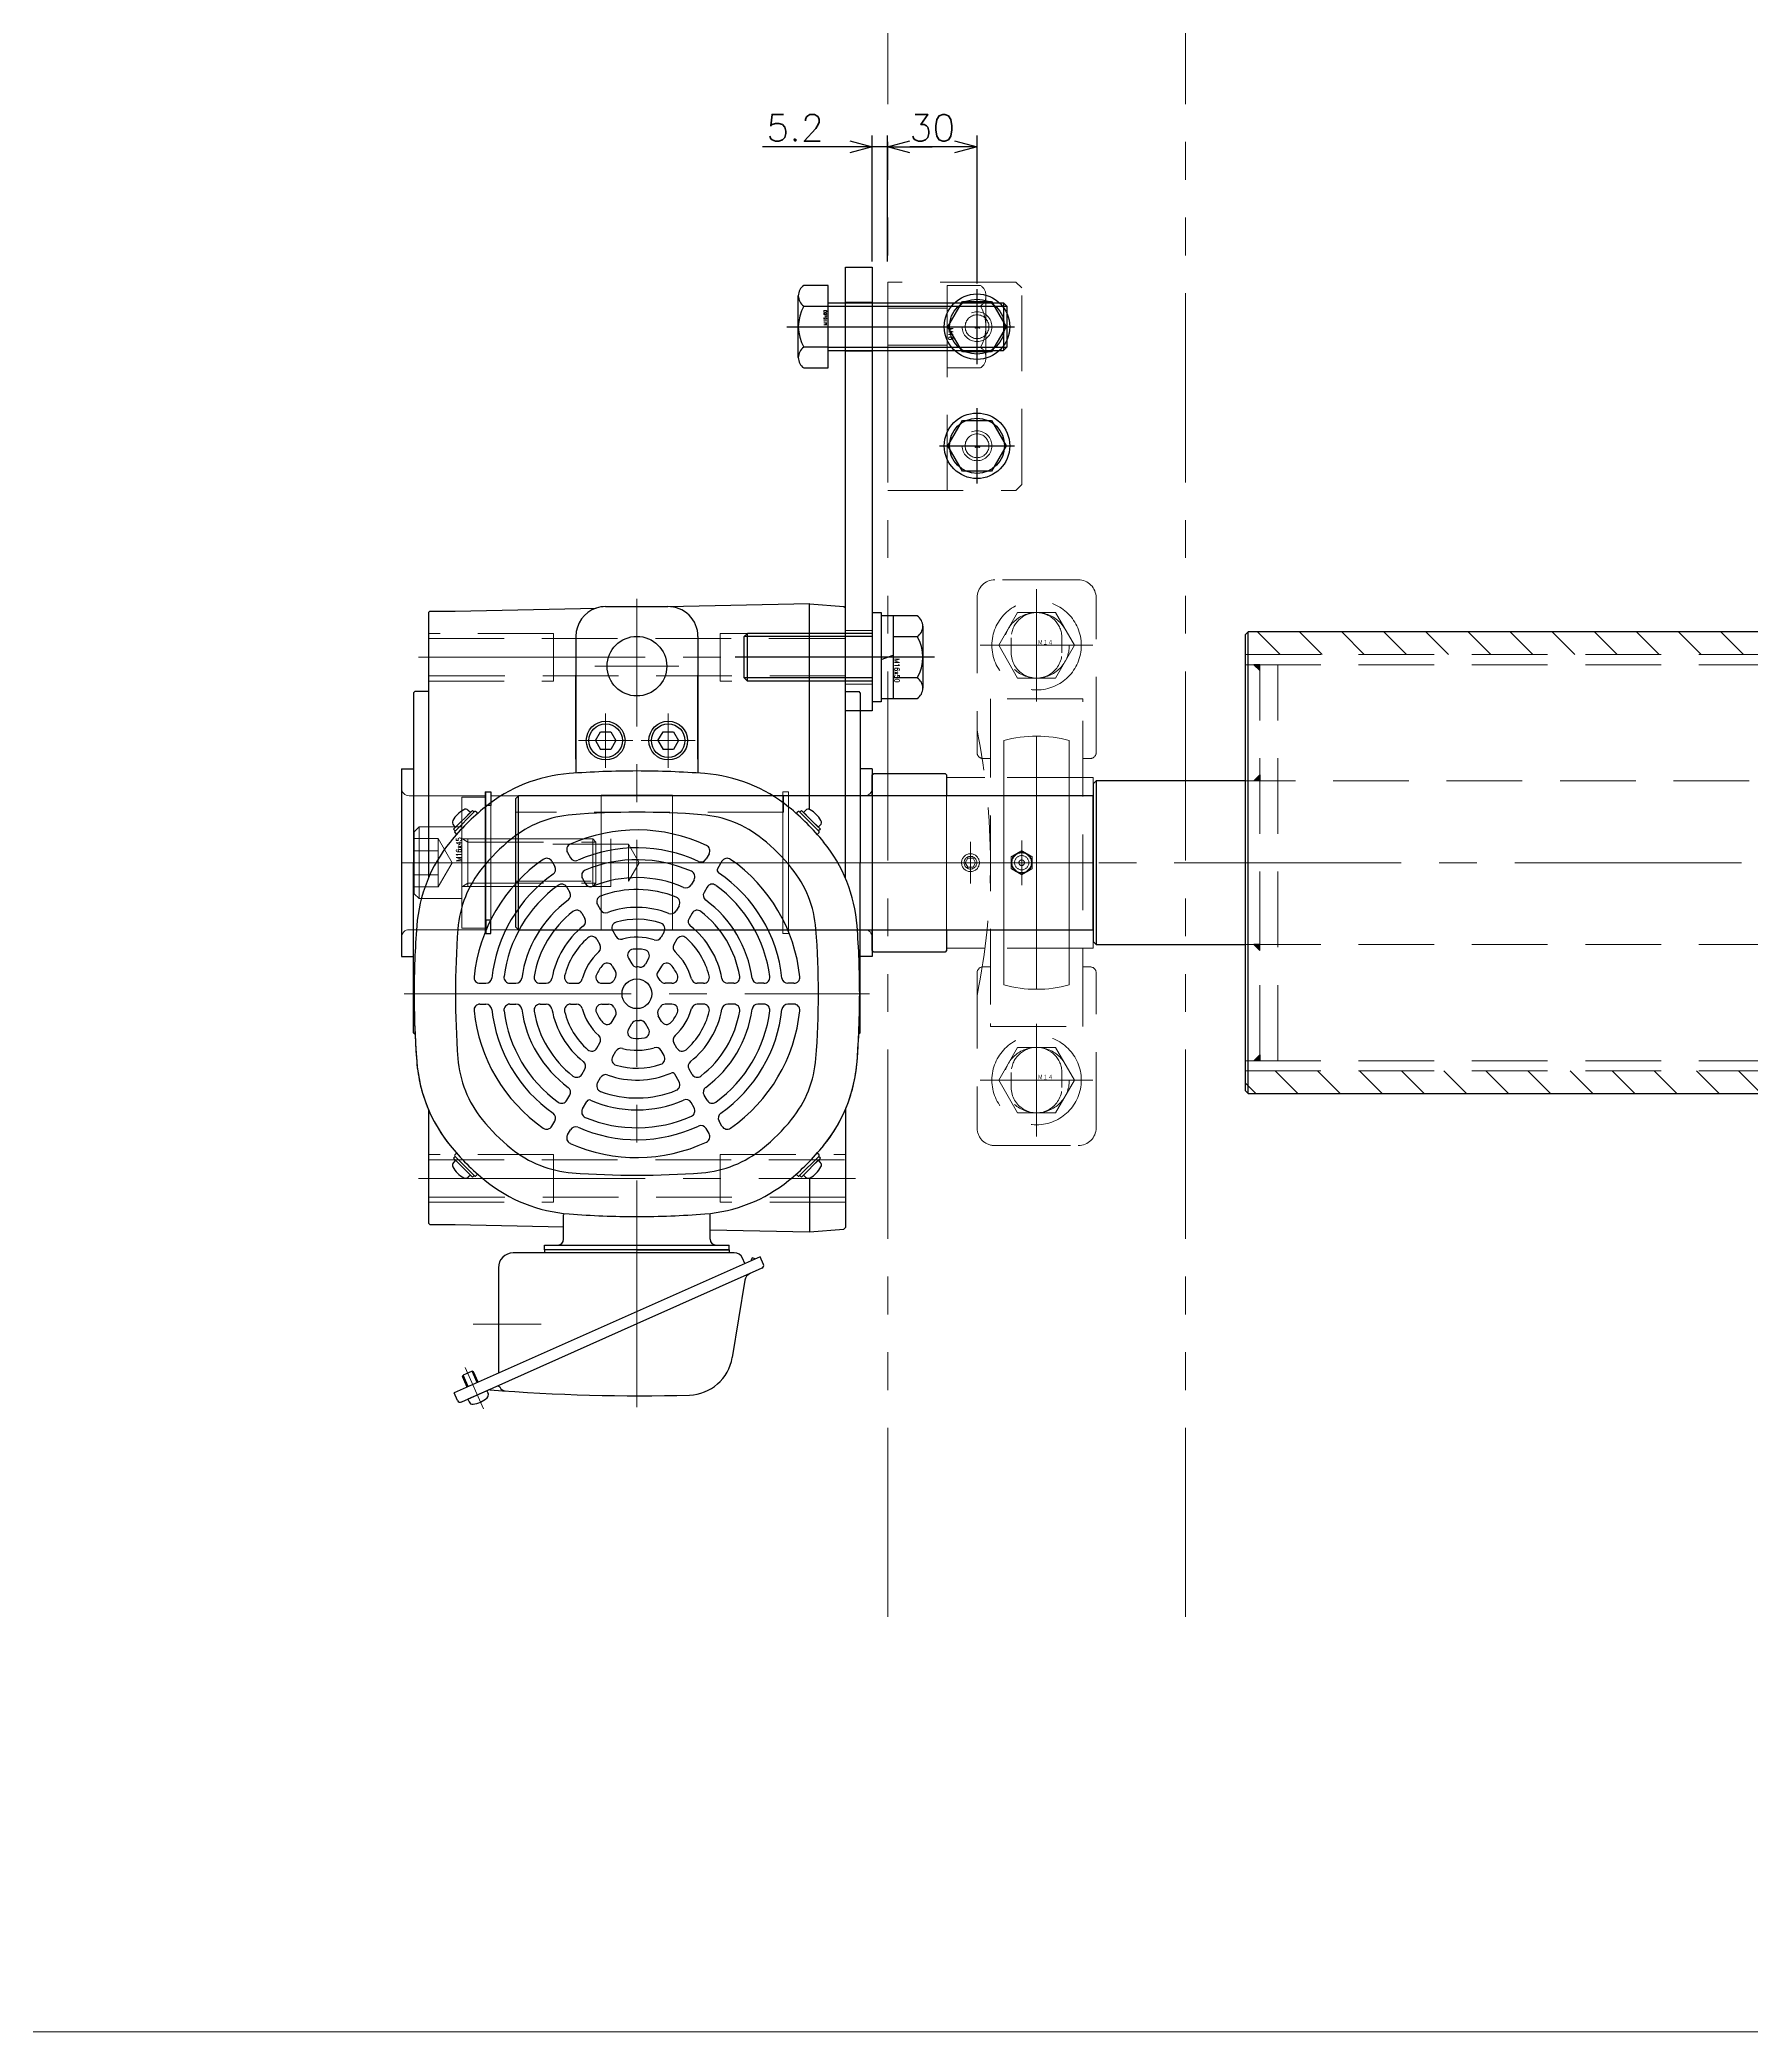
# Model space of a CAD drawing. Header units: millimetres. Extents: x -8731 to 85711, y -14522 to 31379.
# Drawn here: x 36367 to 36942, y -3606 to -2937 of the extents above; entities that cross this region are included whole.
import ezdxf

# ---------------------------------------------------------------- set-up
doc = ezdxf.new("R2010")
doc.units = ezdxf.units.MM
doc.header["$LTSCALE"] = 4
doc.header["$PDMODE"] = 99
doc.header["$PDSIZE"] = 1
for name, pattern in [('CENTER2', [28.575, 19.05, -3.175, 3.175, -3.175]), ('HIDDEN', [9.525, 6.35, -3.175]), ('PHANTOM2', [31.75, 15.875, -3.175, 3.175, -3.175, 3.175, -3.175])]:
    doc.linetypes.add(name, pattern=pattern)
for name, color, linetype, lineweight in [('04_HIDDEN', 2, 'HIDDEN', 13), ('05_CENTER', 4, 'CENTER2', 13), ('06_PHANTOM', 2, 'PHANTOM2', 13), ('08_DIM', 3, 'Continuous', 13)]:
    doc.layers.add(name, color=color, linetype=linetype, lineweight=lineweight)
doc.layers.add('10_DRAFT', color=8, linetype='Continuous', lineweight=0, plot=False)
doc.styles.add('KANJI0', font='txt.shx', dxfattribs={"width": 0.9, "height": 30, "bigfont": 'bigfont'})
doc.styles.add('KSS_TXT', font='txt.shx', dxfattribs={"bigfont": 'extfont2.shx'})
doc.styles.add('KSS_TXT_L', font='txt.shx', dxfattribs={"height": 9, "bigfont": 'extfont2.shx'})
doc.dimstyles.new('KSS_DIM', dxfattribs={"dimscale": 3, "dimtxt": 3, "dimasz": 2.5, "dimexe": 1.25, "dimexo": 0.625, "dimtad": 1, "dimdsep": 46, "dimtxsty": 'KSS_TXT', "dimblk": 'OPEN30', "dimcen": 0, "dimazin": 2, "dimtfac": 0.75, "dimtmove": 0, "dimatfit": 3, "dimldrblk": 'OPEN30', "dimfxl": 1, "dimtolj": 1, "dimarcsym": 0})
pattern_1 = [(45, (-37378.324, 1191.48), (-7.0710678, 7.0710678), [])]

# ---------------------------------------------------------------- blocks, each defined once
blk = doc.blocks.new('GM-SHYM-RH 0.75kW、1／240d_1_1_1')
at = {"color": 0}
for p, q in [((-68.67, 86), (-21, 87)), ((-21, 17.89), (-21, 87)), ((-149, 84), (-148.5, 84.5)), ((-149, 84), (-149, -5.13)), ((-148.5, 84.5), (-140, 84.5)), ((-140, 84.5), (-92.64, 85.5)), ((-89.5, 86), (-68.6, 86)), ((-21, 86.96), (-9.5, 86.08)), ((-9.5, 86.08), (-9, 85.54)), ((-9.5, 86.08), (-9, 85.54)), ((-9, -5.13), (-9, 85.54)), ((-99.5, 76), (-99.5, 30.1)), ((-58.5, 76), (-58.5, 30.1)), ((-99.5, 34.74), (-99.5, 63)), ((-58.5, 34.74), (-58.5, 63)), ((-154, 57.1), (-153.6, 57.5)), ((-154, 57.1), (-154, 0)), ((-149, 57.5), (-153.6, 57.5)), ((-9, 57.5), (-4.4, 57.5)), ((-4, 57.1), (-4.4, 57.5)), ((-4, 57.1), (-4, 0)), ((-92.96, 41), (-91.23, 44)), ((-92.96, 41), (-91.23, 38)), ((-91.23, 44), (-87.77, 44)), ((-87.77, 44), (-86.04, 41)), ((-86.04, 41), (-87.77, 38)), ((-71.96, 41), (-70.23, 44)), ((-71.96, 41), (-70.23, 38)), ((-70.23, 44), (-66.77, 44)), ((-66.77, 44), (-65.04, 41)), ((-65.04, 41), (-66.77, 38)), ((-87.77, 38), (-91.23, 38)), ((-66.77, 38), (-70.23, 38)), ((-158, 31.5), (-154, 31.5)), ((-158, 31.5), (-158, -31.5)), ((0, 31.5), (-4, 31.5)), ((0, 31.5), (0, -31.5)), ((-140.16, 10.52), (-133.52, 17.17)), ((-134.93, 16.88), (-139.88, 11.93)), ((-134.93, 16.88), (-139.88, 11.93)), ((-135.89, 15.93), (-134.22, 17.59)), ((-134.93, 16.88), (-135.62, 17.58)), ((-134.22, 17.59), (-133.66, 17.03)), ((-133.09, 17.17), (-132.49, 16.56)), ((-24.91, 17.17), (-25.51, 16.56)), ((-17.84, 10.52), (-24.48, 17.17)), ((-23.77, 17.59), (-24.34, 17.03)), ((-22.11, 15.93), (-23.77, 17.59)), ((-23.07, 16.88), (-22.38, 17.58)), ((-23.07, 16.88), (-18.12, 11.93)), ((-23.07, 16.88), (-18.12, 11.93)), ((-138.93, 12.89), (-140.59, 11.23)), ((-140.59, 11.23), (-140.02, 10.66)), ((-139.88, 11.93), (-140.57, 12.63)), ((-140.16, 10.1), (-139.56, 9.49)), ((-19.07, 12.89), (-17.41, 11.23)), ((-17.84, 10.1), (-18.44, 9.49)), ((-18.12, 11.93), (-17.43, 12.63)), ((-17.41, 11.23), (-17.98, 10.66)), ((-154, -57.1), (-154, 0)), ((-107.57, 0.49), (-106.57, -1.25)), ((-102.33, 3.4), (-101.32, 1.66)), ((-54.76, 2.99), (-55.76, 1.25)), ((-50.43, 0.49), (-51.9, -2.05)), ((-4, -57.1), (-4, 0)), ((-97.29, -5.31), (-96.28, -7.06)), ((-59.78, -5.71), (-60.79, -7.46)), ((-102.55, -8.21), (-101.54, -9.96)), ((-55.45, -8.21), (-56.46, -9.96)), ((-97.51, -16.94), (-96.5, -18.69)), ((-92.24, -14.07), (-91.22, -15.83)), ((-64.82, -14.44), (-65.83, -16.19)), ((-60.49, -16.94), (-61.5, -18.69)), ((-92.44, -25.71), (-91.42, -27.48)), ((-87.14, -22.91), (-86.1, -24.7)), ((-69.89, -23.21), (-70.91, -24.98)), ((-65.56, -25.71), (-66.58, -27.48)), ((-158, -31.5), (-154, -31.5)), ((-81.86, -32.05), (-80.73, -34)), ((-75.07, -32.19), (-76.15, -34.06)), ((0, -31.5), (-4, -31.5)), ((-87.26, -34.69), (-86.18, -36.56)), ((-70.74, -34.69), (-72.15, -37.14)), ((-131.71, -40.5), (-129.7, -40.5)), ((-121.65, -40.5), (-119.63, -40.5)), ((-111.54, -40.5), (-109.51, -40.5)), ((-101.33, -40.5), (-99.27, -40.5)), ((-90.78, -40.5), (-88.53, -40.5)), ((-67.22, -40.5), (-69.47, -40.5)), ((-56.67, -40.5), (-58.73, -40.5)), ((-46.46, -40.5), (-48.49, -40.5)), ((-36.35, -40.5), (-38.37, -40.5)), ((-26.29, -40.5), (-28.3, -40.5)), ((-131.71, -47.5), (-129.7, -47.5)), ((-121.65, -47.5), (-119.63, -47.5)), ((-111.54, -47.5), (-109.51, -47.5)), ((-101.33, -47.5), (-99.27, -47.5)), ((-90.78, -47.5), (-88.53, -47.5)), ((-87.26, -53.31), (-86.18, -51.44)), ((-70.74, -53.31), (-71.82, -51.44)), ((-67.22, -47.5), (-69.47, -47.5)), ((-56.67, -47.5), (-58.73, -47.5)), ((-46.46, -47.5), (-48.49, -47.5)), ((-36.35, -47.5), (-38.37, -47.5)), ((-26.29, -47.5), (-28.3, -47.5)), ((-154, -57.1), (-153.6, -57.5)), ((-153.5, -57.5), (-153.6, -57.5)), ((-81.86, -55.95), (-80.73, -54)), ((-75.07, -55.81), (-76.15, -53.94)), ((-4.5, -57.5), (-4.4, -57.5)), ((-4, -57.1), (-4.4, -57.5)), ((-92.44, -62.28), (-91.42, -60.51)), ((-87.14, -65.09), (-86.1, -63.3)), ((-69.89, -64.78), (-70.91, -63.01)), ((-65.56, -62.28), (-66.58, -60.51)), ((-97.51, -71.06), (-96.5, -69.31)), ((-92.24, -73.93), (-91.22, -72.17)), ((-64.82, -73.56), (-66.27, -71.05)), ((-60.49, -71.06), (-61.5, -69.31)), ((-102.55, -79.78), (-101.54, -78.04)), ((-97.29, -82.68), (-95.84, -80.17)), ((-55.45, -79.78), (-56.46, -78.04)), ((-149, -82.87), (-149, -121)), ((-107.57, -88.48), (-106.57, -86.74)), ((-59.78, -82.28), (-60.79, -80.54)), ((-50.43, -88.48), (-51.43, -86.74)), ((-9, -82.87), (-9, -122.54)), ((-102.33, -91.4), (-101.32, -89.66)), ((-54.76, -90.98), (-55.76, -89.24)), ((-140.59, -99.22), (-140.02, -98.66)), ((-138.93, -100.88), (-140.59, -99.22)), ((-139.88, -99.93), (-140.57, -100.62)), ((-140.16, -98.09), (-139.56, -97.49)), ((-140.16, -98.52), (-133.52, -105.16)), ((-134.93, -104.88), (-139.88, -99.93)), ((-134.93, -104.88), (-139.88, -99.93)), ((-17.84, -98.52), (-24.48, -105.16)), ((-23.07, -104.88), (-18.12, -99.93)), ((-23.07, -104.88), (-18.12, -99.93)), ((-19.07, -100.88), (-17.41, -99.22)), ((-17.84, -98.09), (-18.44, -97.49)), ((-18.12, -99.93), (-17.43, -100.62)), ((-17.41, -99.22), (-17.98, -98.66)), ((-135.89, -103.93), (-134.22, -105.59)), ((-134.93, -104.88), (-135.62, -105.57)), ((-134.22, -105.59), (-133.66, -105.02)), ((-133.09, -105.16), (-132.49, -104.56)), ((-24.91, -105.16), (-25.51, -104.56)), ((-23.77, -105.59), (-24.34, -105.02)), ((-22.11, -103.93), (-23.77, -105.59)), ((-23.07, -104.88), (-22.38, -105.57)), ((-21, -105.88), (-21, -124)), ((-103.6, -126.4), (-103.6, -118.2)), ((-54.4, -126.4), (-54.4, -118.2)), ((-149, -121), (-148.5, -121.5)), ((-148.5, -121.5), (-140, -121.5)), ((-140, -121.5), (-103.6, -122.26)), ((-54.4, -123.3), (-21, -124)), ((-21, -123.96), (-9.5, -123.07)), ((-9, -122.54), (-9.5, -123.07)), ((-9, -122.54), (-9.5, -123.07)), ((-37.65, -132.3), (-140.33, -178.02)), ((-46.31, -131), (-120.5, -131)), ((-110, -128.4), (-48, -128.4)), ((-110, -130), (-110, -128.4)), ((-79, -130), (-110, -130)), ((-110, -130), (-110, -131)), ((-48, -130), (-110, -130)), ((-79, -130), (-48, -130)), ((-48, -130), (-48, -128.4)), ((-48, -130), (-48, -131)), ((-42.76, -134.58), (-43.57, -132.78)), ((-40.34, -132.63), (-40.66, -133.37)), ((-40.34, -133.5), (-40.66, -133.37)), ((-39.34, -133.06), (-40.34, -132.63)), ((-36.51, -134.86), (-37.65, -132.3)), ((-125.5, -136), (-125.5, -171.42)), ((-37.02, -136.18), (-79, -154.87)), ((-42.76, -140.22), (-47.02, -166.17)), ((-79, -154.87), (-137.87, -181.09)), ((-137.51, -172.55), (-137.33, -172.09)), ((-135.95, -176.07), (-137.51, -172.55)), ((-134.32, -170.75), (-137.33, -172.09)), ((-135.63, -175.93), (-137.33, -172.09)), ((-132.61, -174.58), (-134.32, -170.75)), ((-133.86, -170.92), (-134.32, -170.75)), ((-132.29, -174.44), (-133.86, -170.92)), ((-139.19, -180.58), (-140.33, -178.02)), ((-129.38, -177.3), (-135.77, -180.15)), ((-129.38, -177.3), (-135.77, -180.15)), ((-135.77, -180.15), (-135.37, -181.04)), ((-129.38, -177.3), (-128.98, -178.2))]:
    blk.add_line(p, q, dxfattribs=at)
for centre, radius in [((-79, 66), 10), ((-89.5, 41), 6.5), ((-68.5, 41), 6.5), ((-89.5, 41), 5.63), ((-68.5, 41), 5.63), ((-79, -44), 5)]:
    blk.add_circle(centre, radius, dxfattribs=at)
for centre, radius, start, end in [((-89.5, 76), 10, 108.28691, 180.00007), ((-89.5, 76), 10, 90.00014, 108.28636), ((-68.5, 76), 10, 0.00007, 90.97339), ((-97.92, -20.72), 50.8, 94.33985, 129.09457), ((-79, -270), 300.8, 90, 94.33985), ((-79, -270), 300.8, 85.66015, 90), ((-60.08, -20.72), 50.8, 50.90543, 85.66015), ((-79, -44), 80.8, 129.09457, 140.90543), ((-139.66, 13.55), 1.3, 151.60169, 225.00014), ((-132.88, 9.88), 9, 118.39861, 151.60169), ((-136.54, 16.66), 1.3, 45.00014, 118.39861), ((-133.31, 16.95), 0.3, 45, 135), ((-97.92, -20.72), 36.94, 94.33985, 129.09457), ((-79, -270), 286.94, 85.66015, 94.33985), ((-60.08, -20.72), 36.94, 50.90543, 85.66015), ((-79, -44), 80.8, 39.09457, 50.90543), ((-79, -44), 80.8, 39.09471, 50.90557), ((-24.69, 16.95), 0.3, 45, 135), ((-21.46, 16.66), 1.3, 61.60153, 135), ((-25.12, 9.88), 9, 28.39845, 61.60153), ((-18.35, 13.55), 1.3, 315, 28.39845), ((-102.28, -25.08), 50.8, 140.90543, 175.66015), ((-102.28, -25.08), 50.8, 140.90557, 175.66029), ((-139.95, 10.31), 0.3, 135, 225), ((-79, -44), 66.94, 129.09457, 140.90543), ((-79, -44), 55, 64.8706, 114.04349), ((-79, -44), 66.94, 39.09457, 50.90543), ((-18.05, 10.31), 0.3, 315, 45), ((-55.72, -25.08), 50.8, 4.33985, 39.09457), ((-55.72, -25.08), 50.8, 4.33999, 39.09471), ((-79, -44), 55, 124.8706, 174.04349), ((-109.3, -0.51), 2, 30, 124.8706), ((-100.59, 4.4), 2, 114.04349, 210), ((-99.59, 2.66), 2, 210, 293.809), ((-79, -44), 49, 65.06209, 113.809), ((-79, -44), 45, 66.00707, 112.65134), ((-57.5, 2.25), 2, 245.06209, 330), ((-56.49, 3.99), 2, 330, 64.8706), ((-48.7, -0.51), 2, 55.1294, 150), ((-79, -44), 55, 5.95651, 55.1294), ((-102.28, -25.08), 36.94, 140.90543, 175.66015), ((-79, -44), 49, 125.06209, 173.809), ((-108.3, -2.25), 2, 305.06209, 30), ((-95.56, -4.31), 2, 112.65134, 210), ((-79, -44), 39, 66.30126, 112.29074), ((-61.52, -4.71), 2, 330, 66.00707), ((-51.03, -2.55), 1, 150, 235.98601), ((-79, -44), 49, 6.191, 55.98601), ((-55.72, -25.08), 36.94, 4.33985, 39.09457), ((-79, -44), 45, 126.00707, 172.65134), ((-79, -44), 39, 126.30126, 172.29074), ((-104.28, -9.21), 2, 30, 126.00707), ((-103.27, -10.96), 2, 306.30126, 30), ((-94.55, -6.06), 2, 210, 292.29074), ((-90.51, -13.07), 2, 110.40593, 210), ((-79, -44), 35, 67.83748, 110.40593), ((-66.55, -13.44), 2, 330, 67.83748), ((-62.52, -6.46), 2, 246.30126, 330), ((-54.73, -10.96), 2, 150, 233.69874), ((-79, -44), 39, 7.70926, 53.69874), ((-53.72, -9.21), 2, 53.99293, 150), ((-79, -44), 45, 7.34866, 53.99293), ((-79, -44), 35, 127.83748, 170.40593), ((-99.24, -17.94), 2, 30, 127.83748), ((-98.23, -19.69), 2, 308.34662, 30), ((-89.49, -14.83), 2, 210, 289.78052), ((-79, -44), 29, 68.34662, 109.78052), ((-85.4, -21.91), 2, 106.16478, 210), ((-79, -44), 25, 71.28282, 106.16478), ((-67.56, -15.19), 2, 248.34662, 330), ((-59.77, -19.69), 2, 150, 231.65338), ((-58.76, -17.94), 2, 52.16252, 150), ((-79, -44), 35, 9.59407, 52.16252), ((147, -44), 300.8, 175.66015, 180), ((147, -44), 300.8, 175.66029, 180.00014), ((147, -44), 286.94, 175.66015, 184.33985), ((-79, -44), 29, 128.34662, 169.78052), ((-79, -44), 25, 131.28282, 166.16478), ((-94.17, -26.71), 2, 30, 131.28282), ((-84.37, -23.7), 2, 210, 284.81689), ((-79, -44), 19, 72.37363, 104.81689), ((-72.64, -23.98), 2, 252.37363, 330), ((-71.62, -22.21), 2, 330, 71.28282), ((-63.83, -26.71), 2, 48.71718, 150), ((-79, -44), 25, 13.83522, 48.71718), ((-79, -44), 29, 10.21948, 51.65338), ((-305, -44), 286.94, 355.66015, 4.33985), ((-305, -44), 300.8, 0, 4.33985), ((-305, -44), 300.8, 0.00014, 4.33999), ((-79, -44), 19, 132.37362, 164.81689), ((-93.15, -28.48), 2, 312.37362, 30), ((-80.13, -31.05), 2, 94.971, 210), ((-79, -44), 15, 80.25225, 94.971), ((-76.8, -31.19), 2, 330, 80.25225), ((-64.85, -28.48), 2, 150, 227.62638), ((-79, -44), 19, 15.18311, 47.62638), ((-131.71, -38.5), 2, 174.04349, 270), ((-129.7, -38.5), 2, 270, 353.809), ((-121.65, -38.5), 2, 172.65134, 270), ((-119.63, -38.5), 2, 270, 352.29074), ((-111.54, -38.5), 2, 170.40593, 270), ((-109.51, -38.5), 2, 270, 349.78052), ((-101.33, -38.5), 2, 166.16478, 270), ((-99.27, -38.5), 2, 270, 344.81689), ((-90.78, -38.5), 2, 154.971, 270), ((-79, -44), 15, 140.25225, 154.971), ((-89, -35.69), 2, 30, 140.25225), ((-88.53, -38.5), 2, 270, 330), ((-79, -44), 9, 144.14774, 150), ((-87.92, -37.56), 2, 324.14774, 30), ((-79, -33), 2, 210, 270), ((-79, -44), 9, 84.14774, 90), ((-77.88, -33.06), 2, 264.14774, 330), ((-71.29, -37.64), 1, 150, 219.51269), ((-79, -44), 9, 30, 39.51269), ((-69.47, -38.5), 2, 210, 270), ((-69, -35.69), 2, 39.74775, 150), ((-79, -44), 15, 25.029, 39.74775), ((-67.22, -38.5), 2, 270, 25.029), ((-58.73, -38.5), 2, 195.18311, 270), ((-56.67, -38.5), 2, 270, 13.83522), ((-48.49, -38.5), 2, 190.21948, 270), ((-46.46, -38.5), 2, 270, 9.59407), ((-38.37, -38.5), 2, 187.70926, 270), ((-36.35, -38.5), 2, 270, 7.34866), ((-28.3, -38.5), 2, 186.191, 270), ((-26.29, -38.5), 2, 270, 5.95651), ((147, -44), 300.8, 180, 184.33985), ((147, -44), 300.8, 180.00014, 182.57246), ((-305, -44), 300.8, 355.66015, 0), ((-305, -44), 300.8, 357.42782, 0.00014), ((-131.71, -49.5), 2, 90, 185.95651), ((-79, -44), 55, 185.95651, 235.1294), ((-129.7, -49.5), 2, 6.191, 90), ((-79, -44), 49, 186.191, 234.93791), ((-121.65, -49.5), 2, 90, 187.34866), ((-79, -44), 45, 187.34866, 233.99293), ((-119.63, -49.5), 2, 7.70926, 90), ((-79, -44), 39, 187.70926, 233.69874), ((-111.54, -49.5), 2, 90, 189.59407), ((-79, -44), 35, 189.59407, 232.16252), ((-109.51, -49.5), 2, 10.21948, 90), ((-79, -44), 29, 190.21948, 231.65338), ((-101.33, -49.5), 2, 90, 193.83522), ((-79, -44), 25, 193.83522, 228.71718), ((-99.27, -49.5), 2, 15.18311, 90), ((-79, -44), 19, 195.18311, 227.62638), ((-90.78, -49.5), 2, 90, 205.029), ((-79, -44), 15, 205.029, 219.74775), ((-89, -52.31), 2, 219.74775, 330), ((-88.53, -49.5), 2, 30, 90), ((-79, -44), 9, 210, 215.85226), ((-87.92, -50.44), 2, 330, 35.85226), ((-79, -55), 2, 90, 150), ((-79, -44), 9, 270, 275.85226), ((-77.88, -54.94), 2, 30, 95.85226), ((-70.08, -50.44), 2, 144.14774, 210), ((-79, -44), 9, 324.14774, 330), ((-69.47, -49.5), 2, 90, 150), ((-69, -52.31), 2, 210, 320.25225), ((-79, -44), 15, 320.25225, 334.971), ((-67.22, -49.5), 2, 334.971, 90), ((-79, -44), 19, 312.37362, 344.81689), ((-79, -44), 25, 311.28282, 346.16478), ((-79, -44), 29, 308.34662, 349.78052), ((-58.73, -49.5), 2, 90, 164.81689), ((-79, -44), 35, 307.83748, 350.40593), ((-56.67, -49.5), 2, 346.16478, 90), ((-79, -44), 39, 306.30126, 352.29074), ((-79, -44), 45, 306.00707, 352.65134), ((-79, -44), 49, 305.06209, 353.809), ((-48.49, -49.5), 2, 90, 169.78052), ((-79, -44), 55, 304.8706, 354.04349), ((-46.46, -49.5), 2, 350.40593, 90), ((-38.37, -49.5), 2, 90, 172.29074), ((-36.35, -49.5), 2, 352.65134, 90), ((-28.3, -49.5), 2, 90, 173.809), ((-26.29, -49.5), 2, 354.04349, 90), ((147, -44), 300.8, 182.57246, 184.33999), ((-93.15, -59.51), 2, 330, 47.62638), ((-80.13, -56.95), 2, 150, 265.029), ((-79, -44), 15, 265.029, 279.74775), ((-76.8, -56.81), 2, 279.74775, 30), ((-64.85, -59.51), 2, 132.37362, 210), ((-305, -44), 300.8, 355.66029, 357.42782), ((-102.28, -62.92), 50.8, 184.33985, 219.09457), ((-102.28, -62.92), 50.8, 184.33999, 203.12921), ((-102.28, -62.92), 36.94, 184.33985, 219.09457), ((-98.23, -68.31), 2, 330, 51.65338), ((-94.17, -61.28), 2, 228.71718, 330), ((-85.4, -66.09), 2, 150, 253.83522), ((-84.37, -64.3), 2, 75.18311, 150), ((-79, -44), 19, 255.18311, 287.62637), ((-72.64, -64.01), 2, 30, 107.62637), ((-71.62, -65.78), 2, 288.71718, 30), ((-63.83, -61.28), 2, 210, 311.28282), ((-59.77, -68.31), 2, 128.34662, 210), ((-55.72, -62.92), 36.94, 320.90543, 355.66015), ((-55.72, -62.92), 50.8, 320.90543, 355.66015), ((-55.72, -62.92), 50.8, 336.87107, 355.66029), ((-99.24, -70.06), 2, 232.16252, 330), ((-89.49, -73.17), 2, 70.21948, 150), ((-79, -44), 29, 250.21948, 293.30024), ((-79, -44), 25, 253.83522, 288.71718), ((-67.13, -71.55), 1, 30, 113.30024), ((-66.55, -74.56), 2, 292.16252, 30), ((-58.76, -70.06), 2, 210, 307.83748), ((-104.28, -78.78), 2, 233.99293, 330), ((-103.27, -77.04), 2, 330, 53.69874), ((-94.98, -80.67), 1, 66.45945, 150), ((-79, -44), 39, 246.45945, 293.69874), ((-90.51, -74.93), 2, 150, 249.59407), ((-79, -44), 35, 249.59407, 292.16252), ((-62.52, -81.54), 2, 30, 113.69874), ((-54.73, -77.04), 2, 126.30126, 210), ((-53.72, -78.78), 2, 210, 306.00707), ((-102.28, -62.92), 50.8, 203.12921, 219.09471), ((-79, -44), 66.94, 219.09457, 230.90543), ((-108.3, -85.74), 2, 330, 54.93791), ((-95.56, -83.68), 2, 150, 247.34866), ((-79, -44), 45, 247.34866, 293.99293), ((-61.52, -83.28), 2, 293.99293, 30), ((-49.7, -85.74), 2, 125.06209, 210), ((-79, -44), 66.94, 309.09457, 320.90543), ((-55.72, -62.92), 50.8, 320.90557, 336.87107), ((-109.3, -87.48), 2, 235.1294, 330), ((-100.59, -92.4), 2, 150, 245.95651), ((-99.59, -90.66), 2, 66.191, 150), ((-79, -44), 49, 246.191, 294.93791), ((-57.5, -90.24), 2, 30, 114.93791), ((-56.49, -91.98), 2, 295.1294, 30), ((-48.7, -87.48), 2, 210, 304.8706), ((-79, -44), 80.8, 219.09457, 230.90543), ((-79, -44), 80.8, 219.09471, 230.90557), ((-139.95, -98.3), 0.3, 135, 225), ((-97.92, -67.28), 36.94, 230.90543, 265.66015), ((-79, -44), 55, 245.95651, 295.1294), ((-60.08, -67.28), 36.94, 274.33985, 309.09457), ((-79, -44), 80.8, 309.09457, 320.90543), ((-79, -44), 80.8, 309.09471, 320.90557), ((-18.05, -98.3), 0.3, 315, 45), ((-139.65, -101.54), 1.3, 135.00014, 208.39859), ((-132.88, -97.88), 9, 208.39859, 241.60167), ((-136.54, -104.65), 1.3, 241.60167, 315.00014), ((-133.31, -104.95), 0.3, 225, 315), ((-97.92, -67.28), 50.8, 230.90543, 265.66015), ((-97.92, -67.28), 50.8, 230.90557, 265.66029), ((-79, 182), 286.94, 265.66015, 274.33985), ((-60.08, -67.28), 50.8, 274.33985, 309.09457), ((-60.08, -67.28), 50.8, 274.33999, 309.09471), ((-24.69, -104.95), 0.3, 225, 315), ((-21.46, -104.65), 1.3, 225, 298.39847), ((-25.12, -97.88), 9, 298.39847, 331.60155), ((-18.35, -101.54), 1.3, 331.60155, 45), ((-100.4, -118.2), 3.2, 172.2363, 180), ((-100.4, -118.2), 3.2, 172.2363, 180), ((-79, 182), 300.8, 265.66015, 270), ((-79, 182), 300.8, 265.66029, 270.00014), ((-79, 182), 300.8, 270, 274.33985), ((-79, 182), 300.8, 270.00014, 274.33999), ((-57.6, -118.2), 3.2, 0, 7.76369), ((-57.6, -118.2), 3.2, 0, 7.76369), ((-105.6, -126.4), 2, 270, 0), ((-52.4, -126.4), 2, 180, 270), ((-120.5, -136), 5, 90, 180), ((-46.31, -134), 3, 24, 90), ((-39.8, -140.7), 3, 114, 170.68188), ((-37.42, -135.27), 1, 294, 24), ((-61.82, -163.75), 15, 271.68277, 350.68188), ((-138.28, -180.17), 1, 204, 294), ((-135.18, -172.88), 9, 277.39845, 310.60153), ((-130.17, -178.73), 1.3, 310.60153, 24), ((-128.4, -177.96), 1, 85.28488, 114), ((-79, 421), 600, 265.28488, 271.68277), ((-125.77, -176.79), 1, 24, 114), ((-123.12, -175.37), 2, 204, 265.76866), ((-134.19, -180.52), 1.3, 203.99998, 277.39845)]:
    blk.add_arc(centre, radius, start, end, dxfattribs=at)
at = {"layer": '04_HIDDEN', "color": 0}
for p, q in [((-107, 77), (-149, 77)), ((-149, 75.25), (-9, 75.25)), ((-107, 61), (-107, 77)), ((-51, 61), (-51, 77)), ((-51, 77), (-9, 77)), ((-9, 62.75), (-149, 62.75)), ((-149, 61), (-107, 61)), ((-9, 61), (-51, 61)), ((-107, -98), (-149, -98)), ((-149, -99.75), (-9, -99.75)), ((-107, -114), (-107, -98)), ((-51, -114), (-51, -98)), ((-51, -98), (-9, -98)), ((-9, -112.25), (-149, -112.25)), ((-149, -114), (-107, -114)), ((-9, -114), (-51, -114))]:
    blk.add_line(p, q, dxfattribs=at)
at = {"layer": '05_CENTER', "color": 0}
for p, q in [((-79, -182.86), (-79, 88.57)), ((-152.38, 69), (-5.62, 69)), ((-93.12, 66), (-64.88, 66)), ((-89.5, 50.11), (-89.5, 31.9)), ((-68.5, 50.11), (-68.5, 31.9)), ((-80.39, 41), (-98.61, 41)), ((-77.61, 41), (-59.39, 41)), ((-157.11, -44), (-0.89, -44)), ((-152.38, -106), (-5.62, -106)), ((-111.12, -155), (-133.99, -155)), ((-130.49, -183.41), (-136.68, -169.5))]:
    blk.add_line(p, q, dxfattribs=at)
at = {"layer": '10_DRAFT'}
for p, q in [((-155.5, 22.5), (-129.95, 22.5)), ((-129.95, -23.75), (-129.95, 23.75)), ((-129.95, 23.75), (-128, 23.75)), ((-128, -23.75), (-128, 23.75)), ((-91, 22.5), (-128, 22.5)), ((-67, 22.7), (-91, 22.7)), ((-91, -22.7), (-91, 22.7)), ((-67, -22.7), (-67, 22.7)), ((-30, 22.5), (-67, 22.5)), ((-30, -23.75), (-30, 23.75)), ((-28.05, 23.75), (-30, 23.75)), ((-28.05, -23.75), (-28.05, 23.75)), ((-2.5, 22.5), (-28.05, 22.5)), ((0, 0), (-158, 0)), ((-155.5, -22.5), (-129.95, -22.5)), ((-129.95, -23.75), (-128, -23.75)), ((-91, -22.5), (-128, -22.5)), ((-67, -22.7), (-91, -22.7)), ((-30, -22.5), (-67, -22.5)), ((-28.05, -23.75), (-30, -23.75)), ((-2.5, -22.5), (-28.05, -22.5))]:
    blk.add_line(p, q, dxfattribs=at)
for centre, start, end in [((-155.5, 25), 180, 270), ((-2.5, 25), 270, 0), ((-155.5, -25), 90, 180), ((-2.5, -25), 0, 90)]:
    blk.add_arc(centre, 2.5, start, end, dxfattribs=at)
blk = doc.blocks.new('FNCLSS-V45.0-D65-L30.0a_1_1_1')
at = {"color": 0}
for points in [[(-24.5, 30), (-0.5, 30), (0, 29.5), (0, 22.5), (-25, 22.5), (-25, 29.5)], [(-25, -22.5), (0, -22.5), (0, -29.5), (-0.5, -30), (-24.5, -30), (-25, -29.5)]]:
    blk.add_lwpolyline(points, close=True, dxfattribs=at)
at = {"layer": '10_DRAFT'}
for p, q in [((-25, 22.5), (-25, -22.5)), ((0, 22.5), (0, -22.5)), ((0, 0), (-25, 0))]:
    blk.add_line(p, q, dxfattribs=at)
blk = doc.blocks.new('A$C6D5E3CE2_1_1_1')
at = {"color": 0}
blk.add_lwpolyline([(-9, 18), (0, 18), (0, -131), (-9, -131)], close=True, dxfattribs=at)
at = {"layer": '04_HIDDEN'}
for p, q in [((0, 9), (-9, 9)), ((0, -9), (-9, -9)), ((0, -102.75), (-9, -102.75)), ((0, -119.25), (-9, -119.25))]:
    blk.add_line(p, q, dxfattribs=at)
at = {"layer": '05_CENTER'}
for p, q in [((6.21, 0), (-15.35, 0)), ((6.21, -111), (-15.35, -111))]:
    blk.add_line(p, q, dxfattribs=at)
blk = doc.blocks.new('A$C62A83430_1_1_1')
at = {"color": 0}
for p, q in [((-7, 13.85), (-15.14, 13.85)), ((-7, 14), (-3, 14)), ((-7, -14), (-7, 14)), ((-3, 15), (0, 15)), ((-3, -15), (-3, 15)), ((0, -15), (0, 15)), ((-17, -10.39), (-17, 10.39)), ((-15.14, 6.93), (-7, 6.93)), ((0, 8), (41.92, 8)), ((0, 6.92), (43, 6.92)), ((41.92, 8), (43, 6.92)), ((41.92, 8), (41.92, -8)), ((43, 6.92), (43, -6.92)), ((-3, 0.73), (-7, -0.73)), ((-7, -6.92), (-15.14, -6.92)), ((0, -6.92), (43, -6.92)), ((0, -8), (41.92, -8)), ((41.92, -8), (43, -6.92)), ((-15.14, -13.85), (-7, -13.85)), ((-3, -14), (-7, -14)), ((0, -15), (-3, -15))]:
    blk.add_line(p, q, dxfattribs=at)
at = {"color": 0, "linetype": 'CENTER2'}
blk.add_line((-20.91, 0), (46, 0), dxfattribs=at)
at = {"color": 0}
for centre, radius, start, end in [((-12.84, 10.39), 4.16, 123.626, 236.374), ((-3.15, 0), 13.85, 150, 210), ((-12.84, -10.39), 4.16, 123.626, 236.374)]:
    blk.add_arc(centre, radius, start, end, dxfattribs=at)
at = {"layer": '10_DRAFT', "style": 'KANJI0', "width": 0.82}
blk.add_text('M16x50', height=1.714, rotation=90, dxfattribs=at).set_placement((-7.48, 0.41))
blk = doc.blocks.new('M10Tz_1_1_1')
at = {"color": 0}
for radius in [5, 4]:
    blk.add_circle((0, 0), radius, dxfattribs=at)
at = {"layer": '05_CENTER'}
for p, q in [((0, -8.34), (0, 8.34)), ((8.34, 0), (-8.34, 0))]:
    blk.add_line(p, q, dxfattribs=at)
blk = doc.blocks.new('A$C39203048_1_1')
blk.add_lwpolyline([(15, 0), (-55, 0), (-55, -43), (-53, -45), (13, -45), (15, -43)], close=True)
at = {"layer": '04_HIDDEN'}
for p, q in [((-8, 0), (-8, -20)), ((-6.25, -20), (-6.25, 0)), ((6.25, 0), (6.25, -20)), ((8, -20), (8, 0)), ((-55, -20), (15, -20))]:
    blk.add_line(p, q, dxfattribs=at)
at = {"layer": '05_CENTER'}
blk.add_line((0, -24.62), (0, 4.58), dxfattribs=at)
at = {"extrusion": (0, 0, -1), "zscale": -1, "rotation": 180}
for p in [(40, -30), (0, -30)]:
    blk.add_blockref('M10Tz_1_1_1', p, dxfattribs=at)
blk = doc.blocks.new('A$C491655AE_1_1_1')
at = {"color": 0}
for p, q in [((-9.81, 0), (-4.91, 8.5)), ((-4.91, 8.5), (4.91, 8.5)), ((4.91, 8.5), (9.81, 0)), ((-4.91, -8.5), (-9.81, 0)), ((9.81, 0), (4.91, -8.5)), ((4.91, -8.5), (-4.91, -8.5))]:
    blk.add_line(p, q, dxfattribs=at)
at = {"color": 0, "linetype": 'CENTER2'}
for p, q in [((0, -12.64), (0, 12.64)), ((-12.64, 0), (12.64, 0))]:
    blk.add_line(p, q, dxfattribs=at)
at = {"color": 0}
for radius in [11, 9.25]:
    blk.add_circle((0, 0), radius, dxfattribs=at)
at = {"layer": '10_DRAFT', "style": 'KSS_TXT_L'}
blk.add_text('BT-M10', height=0.3, dxfattribs=at).set_placement((-0.7, -0.54))
blk = doc.blocks.new('A$C7FD24E4C_1_1')
at = {"color": 0, "linetype": 'CENTER2'}
blk.add_line((0, 13.91), (0, -63), dxfattribs=at)
at = {"color": 0}
for p, q in [((-13.85, 8.14), (-13.85, 0)), ((-10.39, 10), (10.39, 10)), ((-6.92, 0), (-6.92, 8.14)), ((6.93, 8.14), (6.93, 0)), ((13.85, 0), (13.85, 8.14)), ((-13.85, 0), (13.85, 0)), ((-8, 0), (-8, -58.92)), ((-6.92, 0), (-6.92, -60)), ((6.92, 0), (6.92, -60)), ((8, 0), (8, -58.92)), ((8, -58.92), (-8, -58.92)), ((-8, -58.92), (-6.92, -60)), ((6.92, -60), (-6.92, -60)), ((8, -58.92), (6.92, -60))]:
    blk.add_line(p, q, dxfattribs=at)
for centre, radius, start, end in [((-10.39, 5.84), 4.16, 33.626, 146.374), ((0, -3.85), 13.85, 60, 120), ((10.39, 5.84), 4.16, 33.626, 146.374)]:
    blk.add_arc(centre, radius, start, end, dxfattribs=at)
at = {"layer": '10_DRAFT', "style": 'KSS_TXT'}
blk.add_text('M16x60', height=1, dxfattribs=at).set_placement((0.41, 0.48))
blk = doc.blocks.new('A$C46006BE0_1_1_1')
for name, p, rotation in [('A$C6D5E3CE2_1_1_1', (0, 0), 180), ('A$C7FD24E4C_1_1', (-5.8, 111), 90), ('A$C62A83430_1_1_1', (9, 0), 180)]:
    blk.add_blockref(name, p, dxfattribs=dict(rotation=rotation))
for p in [(44.2, 111), (44.2, 71)]:
    blk.add_blockref('A$C491655AE_1_1_1', p)
at = {"layer": '04_HIDDEN', "rotation": 90}
blk.add_blockref('A$C39203048_1_1', (14.2, 111), dxfattribs=at)
blk = doc.blocks.new('M14Bw_1_1_1')
at = {"color": 0, "linetype": 'CENTER2'}
for p, q in [((0, -18.89), (0, 18.89)), ((18.89, 0), (-18.89, 0))]:
    blk.add_line(p, q, dxfattribs=at)
at = {"color": 0}
for p, q in [((-6.35, 11), (-12.7, 0)), ((6.35, 11), (-6.35, 11)), ((12.7, 0), (6.35, 11)), ((-12.7, 0), (-6.35, -11)), ((6.35, -11), (12.7, 0)), ((-6.35, -11), (6.35, -11))]:
    blk.add_line(p, q, dxfattribs=at)
for radius in [15, 11]:
    blk.add_circle((0, 0), radius, dxfattribs=at)
at = {"layer": '10_DRAFT', "ltscale": 3, "style": 'KANJI0', "width": 0.82}
blk.add_text('Ｍ１４', height=1.5, dxfattribs=at).set_placement((0.39, 0.1))
blk = doc.blocks.new('A$C67F20274_1_1_1')
h = blk.add_hatch(color=3)
h.dxf.hatch_style = 1
h.paths.add_polyline_path([(0, -2), (0, 0), (-2, 0)])
at = {"color": 3}
blk.add_lwpolyline([(0, 0), (-2, 0), (-2, 0), (0, -2)], close=True, dxfattribs=at)
blk = doc.blocks.new('A$C7E840582_1_1_1')
h = blk.add_hatch()
h.set_pattern_fill('_USER', color=3, scale=10, angle=45, pattern_type=0)
h.set_pattern_definition(pattern_1)
h.paths.add_polyline_path([(980, 69.9), (979, 69.9), (979, 77.5), (980, 76.5)])
h.paths.add_polyline_path([(979, 69.9), (-980, 69.9), (-980, 76.5), (-979, 77.5), (979, 77.5)])
h = blk.add_hatch()
h.set_pattern_fill('_USER', color=3, scale=10, angle=45, pattern_type=0)
h.set_pattern_definition(pattern_1)
h.paths.add_polyline_path([(979, -77.5), (980, -76.5), (980, -69.9), (979, -69.9)])
h.paths.add_polyline_path([(979, -69.9), (-980, -69.9), (-980, -76.5), (-979, -77.5), (979, -77.5)])
at = {"color": 0}
for p, q in [((-979, 77.5), (-979, -77.5)), ((-1030, -27.5), (-1030, 27.5)), ((-1224, 22.5), (-1224, -22.5))]:
    blk.add_line(p, q, dxfattribs=at)
for points in [[(-979, 77.5), (979, 77.5), (980, 76.5), (980, -76.5), (979, -77.5), (-979, -77.5), (-980, -76.5), (-980, 76.5)], [(-1031, 22.5), (-1031, -22.5), (-1224, -22.5), (-1225, -21.5), (-1225, 21.5), (-1224, 22.5)]]:
    blk.add_lwpolyline(points, close=True, dxfattribs=at)
blk.add_lwpolyline([(-980, -27.5), (-1030, -27.5), (-1031, -26.5), (-1031, 26.5), (-1030, 27.5), (-980, 27.5)], dxfattribs=at)
at = {"layer": '04_HIDDEN'}
for p, q in [((-980, 69.9), (980, 69.9)), ((-980, 66.5), (980, 66.5)), ((-975, 66.5), (-975, -66.5)), ((-969, 66.5), (-969, -66.5)), ((-1193, 8), (-1225, 8)), ((-1193, -8), (-1193, 8)), ((-1225, 6.25), (-1187, 6.25)), ((-1187, 6.25), (-1183.39, 0)), ((-1187, 6.25), (-1187, -6.25)), ((-1187, -6.25), (-1225, -6.25)), ((-1183.39, 0), (-1187, -6.25)), ((-1225, -8), (-1193, -8)), ((-1135, -17), (-1225, -17)), ((-1135, -22.5), (-1135, -17)), ((-980, -66.5), (980, -66.5)), ((-980, -69.9), (980, -69.9))]:
    blk.add_line(p, q, dxfattribs=at)
for points in [[(-980, 27.5), (980, 27.5)], [(980, -27.5), (-980, -27.5)]]:
    blk.add_lwpolyline(points, dxfattribs=at)
at = {"layer": '05_CENTER'}
blk.add_line((-1232.35, 0), (1092.61, 0), dxfattribs=at)
for p in [(-975, 66.5), (-975, -27.5)]:
    blk.add_blockref('A$C67F20274_1_1_1', p)
at = {"xscale": -1, "rotation": 180}
for p in [(-975, 27.5), (-975, -66.5)]:
    blk.add_blockref('A$C67F20274_1_1_1', p, dxfattribs=at)
blk = doc.blocks.new('MUCP209c_1_1_1')
at = {"color": 0}
for p, q in [((-95, 14), (-95, -14)), ((-37, 20), (-89, 20)), ((-55, 15.5), (-55, -15.5)), ((-55, 15.5), (-53.99, 15.5)), ((53.99, 15.5), (-53.99, 15.5)), ((-35, 15.5), (-35, 18)), ((28.65, 19), (-28.65, 19)), ((-28.65, 19), (-28.65, 15.5)), ((28.65, 19), (28.65, 15.5)), ((35, 18), (35, 15.5)), ((89, 20), (37, 20)), ((53.99, 15.5), (55, 15.5)), ((55, -15.5), (55, 15.5)), ((95, -14), (95, 14)), ((-75.5, 8.5), (-70.5, 8.5)), ((70.5, 8.5), (75.5, 8.5)), ((-70.5, -8.5), (-75.5, -8.5)), ((75.5, -8.5), (70.5, -8.5)), ((-89, -20), (-37, -20)), ((-53.99, -15.5), (-55, -15.5)), ((-53.99, -15.5), (53.99, -15.5)), ((-35, -18), (-35, -15.5)), ((-28.65, -17.34), (-28.65, -30.2)), ((28.65, -17.34), (28.65, -30.2)), ((35, -15.5), (35, -18)), ((37, -20), (89, -20)), ((55, -15.5), (53.99, -15.5)), ((-1.5, -21.33), (0, -20.47)), ((-1.5, -23.07), (-1.5, -21.33)), ((0, -23.93), (-1.5, -23.07)), ((0, -20.47), (1.5, -21.33)), ((1.5, -23.07), (0, -23.93)), ((1.5, -21.33), (1.5, -23.07)), ((28.65, -30.2), (-28.65, -30.2))]:
    blk.add_line(p, q, dxfattribs=at)
for centre, radius in [((0, -5), 3.3), ((0, -5), 2.4), ((0, -5), 0.929), ((0, -22.2), 3), ((0, -22.2), 2.13)]:
    blk.add_circle(centre, radius, dxfattribs=at)
for centre, radius, start, end in [((-89, 14), 6, 90, 180), ((-37, 18), 2, 0, 90), ((37, 18), 2, 90, 180), ((89, 14), 6, 0, 90), ((-75.5, 0), 8.5, 90, 270), ((-70.5, 0), 8.5, 270, 90), ((70.5, 0), 8.5, 90, 270), ((75.5, 0), 8.5, 270, 90), ((0, -5), 3.5, 150, 210), ((0, -5), 3.5, 90, 150), ((0, -5), 3.5, 30, 90), ((0, -5), 3.5, 330, 30), ((0, -5), 3.5, 210, 270), ((0, -5), 3.5, 270, 330), ((-89, -14), 6, 180, 270), ((0, -239.5), 224, 78.49598, 101.50402), ((-37, -18), 2, 270, 0), ((37, -18), 2, 180, 270), ((89, -14), 6, 270, 0)]:
    blk.add_arc(centre, radius, start, end, dxfattribs=at)
for points, weights in [([(-4.04, -5), (-3.5, -4.06), (-3.03, -3.25)], [1.06657306684, 1.07194812406, 1]), ([(-3.03, -6.75), (-3.5, -5.94), (-4.04, -5)], [1, 1.07194812406, 1.06657306684]), ([(-3.03, -3.25), (-2.56, -2.44), (-2.02, -1.5)], [1, 1.07194812406, 1.06657306684]), ([(-2.02, -1.5), (-0.94, -1.5), (0, -1.5)], [1.06657306684, 1.07194812406, 1]), ([(0, -1.5), (0.94, -1.5), (2.02, -1.5)], [1, 1.07194812406, 1.06657306684]), ([(2.02, -1.5), (2.56, -2.44), (3.03, -3.25)], [1.06657306684, 1.07194812406, 1]), ([(3.03, -3.25), (3.5, -4.06), (4.04, -5)], [1, 1.07194812406, 1.06657306684]), ([(4.04, -5), (3.5, -5.94), (3.03, -6.75)], [1.06657306684, 1.07194812406, 1]), ([(-2.02, -8.5), (-2.56, -7.56), (-3.03, -6.75)], [1.06657306684, 1.07194812406, 1]), ([(0, -8.5), (-0.94, -8.5), (-2.02, -8.5)], [1, 1.07194812406, 1.06657306684]), ([(2.02, -8.5), (0.94, -8.5), (0, -8.5)], [1.06657306684, 1.07194812406, 1]), ([(3.03, -6.75), (2.56, -7.56), (2.02, -8.5)], [1, 1.07194812406, 1.06657306684])]:
    blk.add_rational_spline(points, weights, degree=2, dxfattribs=at)
at = {"layer": '04_HIDDEN', "color": 0}
for p, q in [((-28.65, 15.5), (-28.65, -17.34)), ((-22.5, 19), (-22.5, -30.2)), ((22.5, 19), (22.5, -30.2)), ((28.65, 15.5), (28.65, -17.34))]:
    blk.add_line(p, q, dxfattribs=at)
at = {"layer": '05_CENTER', "color": 0}
for p, q in [((-73, 13.5), (-73, -13.5)), ((73, 13.5), (73, -13.5)), ((-56.67, 0), (-89.33, 0)), ((56.67, 0), (89.33, 0)), ((-7.51, -5), (7.51, -5)), ((-7, -22.2), (7, -22.2))]:
    blk.add_line(p, q, dxfattribs=at)
at = {"layer": '10_DRAFT'}
for p, q in [((0, -30.2), (0, 19)), ((-41.05, 11), (41.05, 11)), ((-42.5, 0), (42.5, 0)), ((-41.05, -11), (41.05, -11))]:
    blk.add_line(p, q, dxfattribs=at)
for start, end in [(164.99973, 195.00027), (344.99973, 15.00027)]:
    blk.add_arc((0, 0), 42.5, start, end, dxfattribs=at)
blk = doc.blocks.new('_Open30')
at = {"color": 0, "linetype": 'ByBlock', "lineweight": -2}
for p, q in [((-1, 0.268), (0, 0)), ((0, 0), (-1, -0.268)), ((0, 0), (-1, 0))]:
    blk.add_line(p, q, dxfattribs=at)
blk = doc.blocks.new('*D3756')
at = {"layer": '08_DIM', "color": 0, "lineweight": -2, "transparency": 16777216}
for p, q in [((36651.82, -3011.68), (36651.82, -2969.41)), ((36681.82, -3019.04), (36681.82, -2969.41)), ((36674.32, -2973.16), (36659.32, -2973.16))]:
    blk.add_line(p, q, dxfattribs=at)
at = {"layer": 'Defpoints', "color": 0, "transparency": 16777216}
for p in [(36651.82, -2973.16), (36651.82, -3013.55), (36681.82, -3020.92)]:
    blk.add_point(p, dxfattribs=at)
at = {"layer": '08_DIM', "color": 0, "lineweight": -2, "transparency": 16777216, "xscale": 7.5, "yscale": 7.5, "zscale": 7.5, "rotation": 180}
blk.add_blockref('_Open30', (36651.82, -2973.16), dxfattribs=at)
at = {"layer": '08_DIM', "color": 0, "lineweight": -2, "transparency": 16777216, "xscale": 7.5, "yscale": 7.5, "zscale": 7.5}
blk.add_blockref('_Open30', (36681.82, -2973.16), dxfattribs=at)
at = {"layer": '08_DIM', "color": 0, "transparency": 16777216, "insert": (36666.82, -2966.78), "char_height": 9, "attachment_point": 5, "style": 'KSS_TXT'}
blk.add_mtext('\\A1;30', dxfattribs=at)
blk = doc.blocks.new('A$C31CB0566_1_1_1')
at = {"color": 0}
for p, q in [((-12, 14.4), (-10.4, 16)), ((-12, 14.4), (-12, 0)), ((12, 14.4), (-12, 14.4)), ((10.4, 16), (-10.4, 16)), ((12, 14.4), (10.4, 16)), ((12, 14.4), (12, 0)), ((12, 0), (-12, 0)), ((-8, 0), (-8, -43.92)), ((8, 0), (8, -43.92)), ((-6.92, -2), (-8, -0.13)), ((8, -2), (-8, -2)), ((-8, -6), (-8, -6)), ((-6.92, -2), (-6.92, -45)), ((6.92, -2), (8, -0.13)), ((6.92, -2), (6.92, -45)), ((8, -43.92), (-8, -43.92)), ((-8, -43.92), (-6.92, -45)), ((6.92, -45), (-6.92, -45)), ((8, -43.92), (6.92, -45))]:
    blk.add_line(p, q, dxfattribs=at)
at = {"color": 0, "linetype": 'HIDDEN'}
for p, q in [((-8.08, 16), (-8.08, 8)), ((-4.04, 16), (-4.04, 8)), ((4.04, 16), (4.04, 8)), ((8.08, 16), (8.08, 8)), ((-8.08, 8), (0, 3.33)), ((8.08, 8), (-8.08, 8)), ((8.08, 8), (0, 3.33))]:
    blk.add_line(p, q, dxfattribs=at)
at = {"color": 0, "linetype": 'CENTER2'}
blk.add_line((0, 19), (0, -48), dxfattribs=at)
at = {"layer": '10_DRAFT', "style": 'KANJI0', "width": 0.82}
blk.add_text('M16x45', height=1.714, dxfattribs=at).set_placement((0.41, 0.18))
blk = doc.blocks.new('FWSSS-D44-V16.0-T8.0a_1_1_1')
at = {"color": 0}
for points in [[(0, 22), (-8, 22), (-8, 8), (0, 8)], [(0, -22), (-8, -22), (-8, -8), (0, -8)]]:
    blk.add_lwpolyline(points, close=True, dxfattribs=at)
at = {"layer": '10_DRAFT'}
for p, q in [((-8, 8), (-8, -8)), ((0, 8), (0, -8)), ((0, 0), (-8, 0))]:
    blk.add_line(p, q, dxfattribs=at)
blk = doc.blocks.new('A$C201C6D48_1_1_1')
at = {"color": 0}
for points in [[(-1.75, 23.75), (0, 23.75), (0, 19.25), (-1.75, 19.25)], [(-1.75, -23.75), (0, -23.75), (0, -19.25), (-1.75, -19.25)]]:
    blk.add_lwpolyline(points, close=True, dxfattribs=at)
at = {"layer": '10_DRAFT'}
blk.add_line((-1.75, 0), (0, 0), dxfattribs=at)
blk = doc.blocks.new('*D3906')
at = {"layer": '08_DIM', "color": 0, "lineweight": -2, "transparency": 16777216}
for p, q in [((36646.62, -3011.68), (36646.62, -2969.41)), ((36651.82, -3011.68), (36651.82, -2969.41)), ((36639.12, -2973.16), (36609.81, -2973.16)), ((36651.82, -2973.16), (36646.62, -2973.16)), ((36659.32, -2973.16), (36666.82, -2973.16))]:
    blk.add_line(p, q, dxfattribs=at)
at = {"layer": 'Defpoints', "color": 0, "transparency": 16777216}
for p in [(36646.62, -2973.16), (36646.62, -3013.55), (36651.82, -3013.55)]:
    blk.add_point(p, dxfattribs=at)
at = {"layer": '08_DIM', "color": 0, "lineweight": -2, "transparency": 16777216, "xscale": 7.5, "yscale": 7.5, "zscale": 7.5}
blk.add_blockref('_Open30', (36646.62, -2973.16), dxfattribs=at)
at = {"layer": '08_DIM', "color": 0, "lineweight": -2, "transparency": 16777216, "xscale": 7.5, "yscale": 7.5, "zscale": 7.5, "rotation": 180}
blk.add_blockref('_Open30', (36651.82, -2973.16), dxfattribs=at)
at = {"layer": '08_DIM', "color": 0, "transparency": 16777216, "insert": (36620.72, -2966.78), "char_height": 9, "attachment_point": 5, "style": 'KSS_TXT'}
blk.add_mtext('\\A1;5.2', dxfattribs=at)
blk = doc.blocks.new('M16Nu_1_1_1')
at = {"color": 0}
for p, q in [((-13.85, 11.14), (-13.85, 0)), ((-10.39, 13), (10.39, 13)), ((-6.92, 0), (-6.92, 11.14)), ((6.93, 11.14), (6.93, 0)), ((13.85, 0), (13.85, 11.14)), ((-13.85, 0), (13.85, 0))]:
    blk.add_line(p, q, dxfattribs=at)
at = {"color": 0, "linetype": 'CENTER2'}
blk.add_line((0, 0), (0, 13), dxfattribs=at)
at = {"color": 0}
for centre, radius, start, end in [((-10.39, 8.84), 4.16, 33.626, 146.374), ((0, -0.85), 13.85, 60, 120), ((10.39, 8.84), 4.16, 33.626, 146.374)]:
    blk.add_arc(centre, radius, start, end, dxfattribs=at)
at = {"layer": '10_DRAFT', "style": 'KANJI0'}
blk.add_text('M16', height=1.5, dxfattribs=at).set_placement((0.41, 0.45))

msp = doc.modelspace()

# ---------------------------------------------------------------- linework, layer by layer
msp.add_lwpolyline([(33092.99578, -584.3783), (39354.99345, -584.54941), (39354.99345, -3606.24229), (33092.99578, -3606.07118)], close=True)
at = {"layer": '06_PHANTOM'}
for p, q in [((36651.8235, -3466.82668), (36651.8235, -2365.82899)), ((36751.8235, -3466.82668), (36751.8235, -2365.82899))]:
    msp.add_line(p, q, dxfattribs=at)

# ---------------------------------------------------------------- block references
msp.add_blockref('A$C46006BE0_1_1_1', (36637.6235, -3144.55462))
at = {"color": 4}
for name, p in [('GM-SHYM-RH 0.75kW、1／240d_1_1_1', (36646.6235, -3213.55462)), ('FNCLSS-V45.0-D65-L30.0a_1_1_1', (36671.6235, -3213.55462)), ('A$C201C6D48_1_1_1', (36518.6235, -3213.55462))]:
    msp.add_blockref(name, p, dxfattribs=at)
at = {"xscale": -1, "rotation": 180}
msp.add_blockref('A$C7E840582_1_1_1', (37751.82356, -3213.55281), dxfattribs=at)
at = {"layer": '04_HIDDEN'}
for name, p, rotation in [('M16Nu_1_1_1', (36671.8235, -3033.55462), 270), ('A$C31CB0566_1_1_1', (36508.8735, -3213.55462), 89.99999999999999)]:
    msp.add_blockref(name, p, dxfattribs=dict(at, rotation=rotation))
at = {"layer": '04_HIDDEN', "color": 4, "rotation": 270}
msp.add_blockref('MUCP209c_1_1_1', (36701.82356, -3213.55281), dxfattribs=at)
at = {"layer": '04_HIDDEN'}
for p in [(36701.82356, -3140.55281), (36701.82356, -3286.55281)]:
    msp.add_blockref('M14Bw_1_1_1', p, dxfattribs=at)
at = {"layer": '04_HIDDEN', "color": 4}
msp.add_blockref('FWSSS-D44-V16.0-T8.0a_1_1_1', (36516.8735, -3213.55462), dxfattribs=at)

# ---------------------------------------------------------------- dimensions: what is measured, and where the dimension line sits
at = {"layer": '08_DIM'}
for base, p1, p2, picture, middle in [((36646.6235, -2973.15689), (36651.8235, -3013.55462), (36646.6235, -3013.55462), '*D3906', (36620.71725, -2966.77564)), ((36651.8235, -2973.15689), (36681.8235, -3020.91879), (36651.8235, -3013.55462), '*D3756', (36666.8235, -2966.78189))]:
    dim = msp.add_linear_dim(base=base, p1=p1, p2=p2, dimstyle='KSS_DIM', override={"dimscale": 3}, dxfattribs=at)
    dim.commit()
    dim.dimension.update_dxf_attribs({"geometry": picture, "text_midpoint": middle})

doc.saveas('drawing.dxf')
